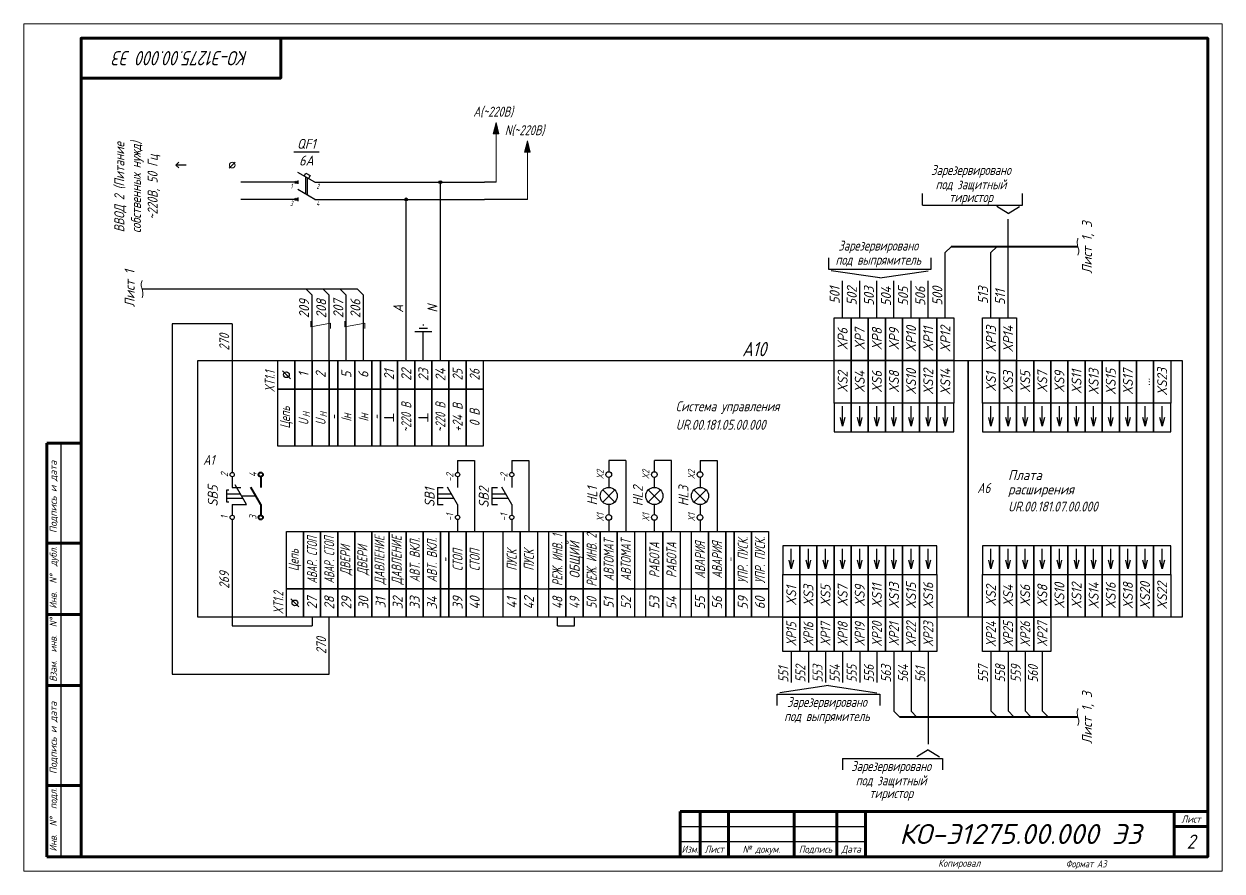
# Model space of a CAD drawing. Header units: millimetres. Extents: x -266 to 8003, y 0 to 8682.
# Drawn here: x 266.5 to 686.5, y 1200.2 to 1497.2 of the extents above; entities that cross this region are included whole.
import ezdxf
from ezdxf.enums import TextEntityAlignment as Align

# ---------------------------------------------------------------- set-up
doc = ezdxf.new("R2010")
doc.units = ezdxf.units.MM
doc.linetypes.add('CENTER', pattern=[2, 1.25, -0.25, 0.25, -0.25])
for name, color, linetype in [('10', 41, 'Continuous'), ('14', 21, 'Continuous'), ('4', 7, 'Continuous')]:
    doc.layers.add(name, color=color, linetype=linetype)
doc.styles.add('GENISO', font='geniso.shx', dxfattribs={"width": 1.1, "height": 4})
doc.styles.add('GENISO_1', font='geniso.shx', dxfattribs={"oblique": 15, "height": 3.5})
doc.styles.get("Standard").update_dxf_attribs({"font": 'txt.shx'})
doc.styles.add('гост', font='simplex.shx', dxfattribs={"oblique": 15, "height": 2.25})
doc.dimstyles.new('ISO-25', dxfattribs={"dimtxt": 2.5, "dimasz": 2.5, "dimexe": 1.25, "dimexo": 0.625, "dimtad": 1, "dimtxsty": 'Standard', "dimcen": 2.5, "dimadec": 0, "dimazin": 0, "dimtfac": 1, "dimtmove": 0, "dimatfit": 3, "dimfxl": 1, "dimarcsym": 0})

# ---------------------------------------------------------------- blocks, each defined once
blk = doc.blocks.new('ZEM')
for p, q in [((-2.5, 0), (2.5, 0)), ((-1.25, -1), (1.25, -1)), ((-0.125, -2), (0.125, -2))]:
    blk.add_line(p, q)
blk = doc.blocks.new('hl')
at = {"layer": '14'}
for p, q in [((5.12, -2.12), (0.88, 2.12)), ((0.88, -2.12), (5.12, 2.12))]:
    blk.add_line(p, q, dxfattribs=at)
blk.add_circle((3, 0), 3, dxfattribs=at)
at = {"layer": '14', "style": 'GENISO_1', "oblique": 15}
blk.add_attdef('HL', text='', height=3.5, dxfattribs=at).set_placement((3, 3), align=Align.BOTTOM_CENTER)
blk = doc.blocks.new('Кнопка НО')
at = {"layer": '14'}
for p, q in [((10.5, 7), (4.5, 7)), ((4.5, 7), (4.5, 5)), ((6.75, 7), (6.75, 1.3)), ((8.25, 7), (8.25, 2.17)), ((10.5, 7), (10.5, 5)), ((4.5, 0), (0.75, 0)), ((4.5, 0), (10.56, 3.5)), ((14.25, 0), (10.5, 0))]:
    blk.add_line(p, q, dxfattribs=at)
for centre in [(0, 0), (15, 0)]:
    blk.add_circle(centre, 0.75, dxfattribs=at)
at = {"layer": '10', "style": 'GENISO_1', "oblique": 15}
blk.add_attdef('SB', text='', height=3.5, dxfattribs=at).set_placement((7.5, 7), align=Align.BOTTOM_CENTER)
at = {"layer": '4', "style": 'GENISO_1', "oblique": 15}
for tag, p in [('N1', (0, 0.75)), ('N2', (15, 0.75))]:
    blk.add_attdef(tag, text='', height=2.5, dxfattribs=at).set_placement(p, align=Align.BOTTOM_CENTER)
blk = doc.blocks.new('Кнопка НЗ')
at = {"layer": '14'}
for p, q in [((4.5, 0), (0.75, 0)), ((4.5, 0), (4.5, -5)), ((9.5, 2), (5.5, 2)), ((5.5, 2), (5.5, 1.12)), ((6.75, 2), (6.75, -3.7)), ((8.25, 2), (8.25, -2.83)), ((9.5, 1.12), (9.5, 2)), ((10.5, 0), (10.5, -3)), ((14.25, 0), (10.5, 0)), ((4.5, -5), (11.43, -1))]:
    blk.add_line(p, q, dxfattribs=at)
for centre in [(0, 0), (15, 0)]:
    blk.add_circle(centre, 0.75, dxfattribs=at)
at = {"layer": '10', "style": 'GENISO_1', "oblique": 15}
blk.add_attdef('SB', text='', height=3.5, dxfattribs=at).set_placement((7.5, 2), align=Align.BOTTOM_CENTER)
at = {"layer": '4', "style": 'GENISO_1', "oblique": 15}
for tag, p in [('N1', (0, 0.75)), ('N2', (15, 0.75))]:
    blk.add_attdef(tag, text='', height=2.5, dxfattribs=at).set_placement(p, align=Align.BOTTOM_CENTER)
blk = doc.blocks.new('Конт НО')
at = {"lineweight": 40}
for p, q in [((4.5, 0), (0.75, 0)), ((4.5, 0), (10.56, 3.5)), ((14.25, 0), (10.5, 0))]:
    blk.add_line(p, q, dxfattribs=at)
for centre in [(0, 0), (15, 0)]:
    blk.add_circle(centre, 0.75, dxfattribs=at)
blk = doc.blocks.new('Стрелка')
at = {"lineweight": 20}
blk.add_hatch(color=256, dxfattribs=at).paths.add_polyline_path([(4, 0), (0, 1), (0, -1)])
for p, q in [((4, 0), (0, 1)), ((0, 1), (0, -1)), ((0, -1), (4, 0))]:
    blk.add_line(p, q, dxfattribs=at)

msp = doc.modelspace()

# ---------------------------------------------------------------- hatches: boundary and pattern name
for points in [[(413, 1441.75, -1), (412, 1441.75, -1)], [(401, 1435.75, -1), (400, 1435.75, -1)]]:
    msp.add_hatch(color=256).paths.add_polyline_path(points)

# ---------------------------------------------------------------- linework, layer by layer
at = {"lineweight": 20}
for p, q in [((432, 1458.75), (432, 1441.75)), ((443, 1452.25), (443, 1435.75)), ((338.44, 1446.69), (340.56, 1448.81)), ((367.03, 1393.03), (367.03, 1391.11)), ((367.03, 1391.11), (373.98, 1392.39)), ((373.98, 1392.39), (373.98, 1390.47)), ((379.03, 1393.03), (379.03, 1391.11)), ((379.03, 1391.11), (385.98, 1392.39)), ((385.98, 1392.39), (385.98, 1390.47))]:
    msp.add_line(p, q, dxfattribs=at)
for p, q in [((361.06, 1452.41), (369.95, 1452.41)), ((319.75, 1447.75), (320.75, 1448.75)), ((323.32, 1447.75), (319.75, 1447.75)), ((320.75, 1446.75), (319.75, 1447.75)), ((368.5, 1441.75), (362.5, 1445.21)), ((364.72, 1443.93), (365.33, 1444.97)), ((365.33, 1444.97), (366.89, 1444.07)), ((362.5, 1441.75), (342.5, 1441.75)), ((362.27, 1442.17), (361.43, 1441.32)), ((362.28, 1441.33), (361.43, 1442.17)), ((362.5, 1442.35), (362.5, 1441.15)), ((365.24, 1443.63), (365.24, 1437.63)), ((365.77, 1443.33), (366.29, 1443.03)), ((365.77, 1443.33), (365.77, 1437.33)), ((366.89, 1444.07), (366.29, 1443.03)), ((368.5, 1441.75), (428, 1441.75)), ((412.5, 1379.25), (412.5, 1441.75)), ((432, 1441.75), (428, 1441.75)), ((368.5, 1435.75), (362.5, 1439.21)), ((581.5, 1433.75), (581.5, 1437.75)), ((616.5, 1433.75), (616.5, 1437.75)), ((362.5, 1435.75), (342.5, 1435.75)), ((362.27, 1436.17), (361.43, 1435.32)), ((362.28, 1435.33), (361.43, 1436.17)), ((362.5, 1436.35), (362.5, 1435.15)), ((368.5, 1435.75), (428, 1435.75)), ((400.5, 1379.25), (400.5, 1435.75)), ((443, 1435.75), (428, 1435.75)), ((581.5, 1433.75), (616.5, 1433.75)), ((611.5, 1430.75), (607.5, 1433.25)), ((611.5, 1430.75), (615.5, 1433.25)), ((611.5, 1394.25), (611.5, 1428.75)), ((589.5, 1417.13), (591.5, 1419.13)), ((589.5, 1394.25), (589.5, 1417.13)), ((605.5, 1417.13), (607.5, 1419.13)), ((605.5, 1394.25), (605.5, 1417.13)), ((548.5, 1415.25), (548.5, 1411.25)), ((548.5, 1411.25), (584.5, 1411.25)), ((584.5, 1411.25), (584.5, 1415.25)), ((566.5, 1408.25), (549.5, 1410.75)), ((553.5, 1394.25), (553.5, 1407.13)), ((559.5, 1394.25), (559.5, 1407.13)), ((565.5, 1394.25), (565.5, 1407.13)), ((566.5, 1408.25), (583.5, 1410.75)), ((571.5, 1394.25), (571.5, 1407.13)), ((577.5, 1394.25), (577.5, 1407.13)), ((583.5, 1394.25), (583.5, 1407.13)), ((383.38, 1404.25), (307.91, 1404.25)), ((365.38, 1404.25), (367.5, 1402.13)), ((371.38, 1404.25), (373.5, 1402.13)), ((377.38, 1404.25), (379.5, 1402.13)), ((383.38, 1404.25), (385.5, 1402.13)), ((367.5, 1379.25), (367.5, 1402.13)), ((373.5, 1379.25), (373.5, 1402.13)), ((379.5, 1379.25), (379.5, 1402.13)), ((385.5, 1379.25), (385.5, 1402.13)), ((339.5, 1392.13), (318.5, 1392.13)), ((318.5, 1392.13), (318.5, 1269.25)), ((339.5, 1392.13), (339.5, 1340)), ((406.5, 1379.25), (406.5, 1389.25)), ((359.92, 1372.84), (357.09, 1375.66)), ((418.5, 1344.25), (424.5, 1344.25)), ((418.5, 1344.25), (418.5, 1340)), ((424.5, 1344.25), (424.5, 1319.25)), ((437.5, 1344.25), (443.5, 1344.25)), ((437.5, 1344.25), (437.5, 1340)), ((443.5, 1344.25), (443.5, 1319.25)), ((477.5, 1344.25), (471.5, 1344.25)), ((471.5, 1344.25), (471.5, 1340.25)), ((477.5, 1344.25), (477.5, 1319.25)), ((487.5, 1340.25), (487.5, 1344.25)), ((493.5, 1344.25), (487.5, 1344.25)), ((493.5, 1319.25), (493.5, 1344.25)), ((503.5, 1344.25), (503.5, 1340.25)), ((503.5, 1344.25), (509.5, 1344.25)), ((509.5, 1344.25), (509.5, 1319.25)), ((471.5, 1338.25), (471.5, 1334.75)), ((487.5, 1334.75), (487.5, 1338.25)), ((503.5, 1338.25), (503.5, 1334.75)), ((471.5, 1328.75), (471.5, 1325.25)), ((487.5, 1325.25), (487.5, 1328.75)), ((503.5, 1328.75), (503.5, 1325.25)), ((339.5, 1323.5), (339.5, 1286.25)), ((418.5, 1323.5), (418.5, 1319.25)), ((437.5, 1323.5), (437.5, 1319.25)), ((471.5, 1323.25), (471.5, 1319.25)), ((487.5, 1319.25), (487.5, 1323.25)), ((503.5, 1323.25), (503.5, 1319.25)), ((362.92, 1292.84), (360.09, 1295.66)), ((339.5, 1286.25), (367.5, 1286.25)), ((367.5, 1289.25), (367.5, 1286.25)), ((373.5, 1269.25), (373.5, 1289.25)), ((453.5, 1286.25), (453.5, 1289.25)), ((453.5, 1286.25), (459.5, 1286.25)), ((459.5, 1286.25), (459.5, 1289.25)), ((535.5, 1277.25), (535.5, 1266.37)), ((541.5, 1277.25), (541.5, 1266.37)), ((547.5, 1277.25), (547.5, 1266.37)), ((553.5, 1277.25), (553.5, 1266.37)), ((559.5, 1277.25), (559.5, 1266.37)), ((565.5, 1277.25), (565.5, 1266.37)), ((571.5, 1277.25), (571.5, 1256.25)), ((577.5, 1277.25), (577.5, 1256.25)), ((583.5, 1277.25), (583.5, 1244.75)), ((605.5, 1277.25), (605.5, 1256.37)), ((611.5, 1277.25), (611.5, 1256.37)), ((617.5, 1277.25), (617.5, 1256.37)), ((623.5, 1277.25), (623.5, 1256.37)), ((318.5, 1269.25), (373.5, 1269.25)), ((548.5, 1265.25), (531.5, 1262.75)), ((548.5, 1265.25), (565.5, 1262.75)), ((530.5, 1258.25), (530.5, 1262.25)), ((530.5, 1262.25), (566.5, 1262.25)), ((566.5, 1262.25), (566.5, 1258.25)), ((571.5, 1256.25), (573.5, 1254.25)), ((577.5, 1256.25), (579.5, 1254.25)), ((605.5, 1256.37), (607.5, 1254.37)), ((611.5, 1256.37), (613.5, 1254.37)), ((617.5, 1256.37), (619.5, 1254.37)), ((623.5, 1256.37), (625.5, 1254.37)), ((553.5, 1239.75), (588.5, 1239.75)), ((553.5, 1239.75), (553.5, 1235.75)), ((583.5, 1242.75), (579.5, 1240.25)), ((583.5, 1242.75), (587.5, 1240.25)), ((588.5, 1239.75), (588.5, 1235.75))]:
    msp.add_line(p, q)
at = {"lineweight": 40}
for p, q in [((636, 1419.13), (591.5, 1419.13)), ((636, 1254.25), (573.5, 1254.25))]:
    msp.add_line(p, q, dxfattribs=at)
at = {"lineweight": 60}
for p, q in [((274.5, 1205.25), (274.5, 1350.25)), ((286.5, 1350.25), (274.5, 1350.25)), ((286.5, 1315.25), (274.5, 1315.25)), ((286.5, 1290.25), (274.5, 1290.25)), ((286.5, 1265.25), (274.5, 1265.25)), ((286.5, 1230.25), (274.5, 1230.25)), ((496.5, 1221.15), (681.5, 1221.15)), ((496.5, 1221.15), (496.5, 1205.25)), ((503.5, 1221.15), (503.5, 1205.25)), ((513.5, 1221.15), (513.5, 1205.25)), ((536.5, 1221.15), (536.5, 1205.25)), ((551.5, 1221.15), (551.5, 1205.25)), ((561.5, 1221.15), (561.5, 1205.25)), ((669.71, 1205.25), (669.71, 1221.15)), ((669.71, 1215.85), (681.5, 1215.85)), ((286.5, 1205.25), (274.5, 1205.25))]:
    msp.add_line(p, q, dxfattribs=at)
at = {"lineweight": 30}
for p, q in [((279.5, 1205.25), (279.5, 1350.25)), ((496.5, 1215.85), (561.5, 1215.85)), ((496.5, 1210.55), (561.5, 1210.55))]:
    msp.add_line(p, q, dxfattribs=at)
at = {"ltscale": 0.15}
for p, q in [((342.77, 1331.75), (347.77, 1331.75)), ((427.5, 1319.25), (434.5, 1319.25)), ((446.5, 1319.25), (450.5, 1319.25)), ((480.5, 1319.25), (484.5, 1319.25)), ((496.5, 1319.25), (500.5, 1319.25)), ((427.5, 1299.25), (434.5, 1299.25)), ((446.5, 1299.25), (450.5, 1299.25)), ((480.5, 1299.25), (484.5, 1299.25)), ((496.5, 1299.25), (500.5, 1299.25))]:
    msp.add_line(p, q, dxfattribs=at)
at = {"lineweight": 20}
msp.add_lwpolyline([(266.5, 1200.25), (686.5, 1200.25), (686.5, 1497.25), (266.5, 1497.25)], close=True, dxfattribs=at)
at = {"lineweight": 60}
msp.add_lwpolyline([(286.5, 1205.25), (681.5, 1205.25), (681.5, 1492.25), (286.5, 1492.25)], close=True, dxfattribs=at)
msp.add_lwpolyline([(286.5, 1478.25), (356.5, 1478.25), (356.5, 1492.25)], dxfattribs=at)
for points in [[(550.5, 1379.25), (550.5, 1394.25), (556.5, 1394.25), (556.5, 1379.25)], [(556.5, 1379.25), (556.5, 1394.25), (562.5, 1394.25), (562.5, 1379.25)], [(562.5, 1379.25), (562.5, 1394.25), (568.5, 1394.25), (568.5, 1379.25)], [(568.5, 1379.25), (568.5, 1394.25), (574.5, 1394.25), (574.5, 1379.25)], [(574.5, 1379.25), (574.5, 1394.25), (580.5, 1394.25), (580.5, 1379.25)], [(580.5, 1379.25), (580.5, 1394.25), (586.5, 1394.25), (586.5, 1379.25)], [(586.5, 1379.25), (586.5, 1394.25), (592.5, 1394.25), (592.5, 1379.25)], [(602.5, 1379.25), (602.5, 1394.25), (608.5, 1394.25), (608.5, 1379.25)], [(608.5, 1379.25), (608.5, 1394.25), (614.5, 1394.25), (614.5, 1379.25)], [(327.5, 1289.25), (327.5, 1379.25), (597.5, 1379.25), (597.5, 1289.25)], [(355.5, 1369.25), (355.5, 1379.25), (361.5, 1379.25), (361.5, 1369.25)], [(361.5, 1369.25), (361.5, 1379.25), (367.5, 1379.25), (367.5, 1369.25)], [(367.5, 1369.25), (367.5, 1379.25), (373.5, 1379.25), (373.5, 1369.25)], [(373.5, 1369.25), (373.5, 1379.25), (376.5, 1379.25), (376.5, 1369.25)], [(376.5, 1369.25), (376.5, 1379.25), (382.5, 1379.25), (382.5, 1369.25)], [(382.5, 1369.25), (382.5, 1379.25), (388.5, 1379.25), (388.5, 1369.25)], [(388.5, 1369.25), (388.5, 1379.25), (391.5, 1379.25), (391.5, 1369.25)], [(391.5, 1369.25), (391.5, 1379.25), (397.5, 1379.25), (397.5, 1369.25)], [(397.5, 1369.25), (397.5, 1379.25), (403.5, 1379.25), (403.5, 1369.25)], [(403.5, 1369.25), (403.5, 1379.25), (409.5, 1379.25), (409.5, 1369.25)], [(409.5, 1369.25), (409.5, 1379.25), (415.5, 1379.25), (415.5, 1369.25)], [(415.5, 1369.25), (415.5, 1379.25), (421.5, 1379.25), (421.5, 1369.25)], [(421.5, 1369.25), (421.5, 1379.25), (427.5, 1379.25), (427.5, 1369.25)], [(550.5, 1364.25), (550.5, 1379.25), (556.5, 1379.25), (556.5, 1364.25)], [(556.5, 1364.25), (556.5, 1379.25), (562.5, 1379.25), (562.5, 1364.25)], [(562.5, 1364.25), (562.5, 1379.25), (568.5, 1379.25), (568.5, 1364.25)], [(568.5, 1364.25), (568.5, 1379.25), (574.5, 1379.25), (574.5, 1364.25)], [(574.5, 1364.25), (574.5, 1379.25), (580.5, 1379.25), (580.5, 1364.25)], [(580.5, 1364.25), (580.5, 1379.25), (586.5, 1379.25), (586.5, 1364.25)], [(586.5, 1364.25), (586.5, 1379.25), (592.5, 1379.25), (592.5, 1364.25)], [(597.5, 1289.25), (597.5, 1379.25), (672.5, 1379.25), (672.5, 1289.25)], [(602.5, 1364.25), (602.5, 1379.25), (608.5, 1379.25), (608.5, 1364.25)], [(608.5, 1364.25), (608.5, 1379.25), (614.5, 1379.25), (614.5, 1364.25)], [(614.5, 1364.25), (614.5, 1379.25), (620.5, 1379.25), (620.5, 1364.25)], [(620.5, 1364.25), (620.5, 1379.25), (626.5, 1379.25), (626.5, 1364.25)], [(626.5, 1364.25), (626.5, 1379.25), (632.5, 1379.25), (632.5, 1364.25)], [(632.5, 1364.25), (632.5, 1379.25), (638.5, 1379.25), (638.5, 1364.25)], [(638.5, 1364.25), (638.5, 1379.25), (644.5, 1379.25), (644.5, 1364.25)], [(644.5, 1364.25), (644.5, 1379.25), (650.5, 1379.25), (650.5, 1364.25)], [(650.5, 1364.25), (650.5, 1379.25), (656.5, 1379.25), (656.5, 1364.25)], [(656.5, 1364.25), (656.5, 1379.25), (662.5, 1379.25), (662.5, 1364.25)], [(662.5, 1364.25), (662.5, 1379.25), (668.5, 1379.25), (668.5, 1364.25)], [(355.5, 1349.25), (355.5, 1369.25), (361.5, 1369.25), (361.5, 1349.25)], [(361.5, 1349.25), (361.5, 1369.25), (367.5, 1369.25), (367.5, 1349.25)], [(367.5, 1349.25), (367.5, 1369.25), (373.5, 1369.25), (373.5, 1349.25)], [(373.5, 1349.25), (373.5, 1369.25), (376.5, 1369.25), (376.5, 1349.25)], [(376.5, 1349.25), (376.5, 1369.25), (382.5, 1369.25), (382.5, 1349.25)], [(382.5, 1349.25), (382.5, 1369.25), (388.5, 1369.25), (388.5, 1349.25)], [(388.5, 1349.25), (388.5, 1369.25), (391.5, 1369.25), (391.5, 1349.25)], [(391.5, 1349.25), (391.5, 1369.25), (397.5, 1369.25), (397.5, 1349.25)], [(397.5, 1349.25), (397.5, 1369.25), (403.5, 1369.25), (403.5, 1349.25)], [(403.5, 1349.25), (403.5, 1369.25), (409.5, 1369.25), (409.5, 1349.25)], [(409.5, 1349.25), (409.5, 1369.25), (415.5, 1369.25), (415.5, 1349.25)], [(415.5, 1349.25), (415.5, 1369.25), (421.5, 1369.25), (421.5, 1349.25)], [(421.5, 1349.25), (421.5, 1369.25), (427.5, 1369.25), (427.5, 1349.25)], [(556.5, 1354.25), (556.5, 1364.25), (550.5, 1364.25), (550.5, 1354.25)], [(562.5, 1354.25), (562.5, 1364.25), (556.5, 1364.25), (556.5, 1354.25)], [(568.5, 1354.25), (568.5, 1364.25), (562.5, 1364.25), (562.5, 1354.25)], [(574.5, 1354.25), (574.5, 1364.25), (568.5, 1364.25), (568.5, 1354.25)], [(580.5, 1354.25), (580.5, 1364.25), (574.5, 1364.25), (574.5, 1354.25)], [(586.5, 1354.25), (586.5, 1364.25), (580.5, 1364.25), (580.5, 1354.25)], [(592.5, 1354.25), (592.5, 1364.25), (586.5, 1364.25), (586.5, 1354.25)], [(608.5, 1354.25), (608.5, 1364.25), (602.5, 1364.25), (602.5, 1354.25)], [(614.5, 1354.25), (614.5, 1364.25), (608.5, 1364.25), (608.5, 1354.25)], [(620.5, 1354.25), (620.5, 1364.25), (614.5, 1364.25), (614.5, 1354.25)], [(626.5, 1354.25), (626.5, 1364.25), (620.5, 1364.25), (620.5, 1354.25)], [(632.5, 1354.25), (632.5, 1364.25), (626.5, 1364.25), (626.5, 1354.25)], [(638.5, 1354.25), (638.5, 1364.25), (632.5, 1364.25), (632.5, 1354.25)], [(644.5, 1354.25), (644.5, 1364.25), (638.5, 1364.25), (638.5, 1354.25)], [(650.5, 1354.25), (650.5, 1364.25), (644.5, 1364.25), (644.5, 1354.25)], [(656.5, 1354.25), (656.5, 1364.25), (650.5, 1364.25), (650.5, 1354.25)], [(662.5, 1354.25), (662.5, 1364.25), (656.5, 1364.25), (656.5, 1354.25)], [(668.5, 1354.25), (668.5, 1364.25), (662.5, 1364.25), (662.5, 1354.25)], [(358.5, 1299.25), (358.5, 1319.25), (364.5, 1319.25), (364.5, 1299.25)], [(364.5, 1299.25), (364.5, 1319.25), (370.5, 1319.25), (370.5, 1299.25)], [(370.5, 1299.25), (370.5, 1319.25), (376.5, 1319.25), (376.5, 1299.25)], [(376.5, 1299.25), (376.5, 1319.25), (382.5, 1319.25), (382.5, 1299.25)], [(382.5, 1299.25), (382.5, 1319.25), (388.5, 1319.25), (388.5, 1299.25)], [(388.5, 1299.25), (388.5, 1319.25), (394.5, 1319.25), (394.5, 1299.25)], [(394.5, 1299.25), (394.5, 1319.25), (400.5, 1319.25), (400.5, 1299.25)], [(400.5, 1299.25), (400.5, 1319.25), (406.5, 1319.25), (406.5, 1299.25)], [(406.5, 1299.25), (406.5, 1319.25), (412.5, 1319.25), (412.5, 1299.25)], [(412.5, 1299.25), (412.5, 1319.25), (415.5, 1319.25), (415.5, 1299.25)], [(415.5, 1299.25), (415.5, 1319.25), (421.5, 1319.25), (421.5, 1299.25)], [(421.5, 1299.25), (421.5, 1319.25), (427.5, 1319.25), (427.5, 1299.25)], [(434.5, 1299.25), (434.5, 1319.25), (440.5, 1319.25), (440.5, 1299.25)], [(440.5, 1299.25), (440.5, 1319.25), (446.5, 1319.25), (446.5, 1299.25)], [(450.5, 1299.25), (450.5, 1319.25), (456.5, 1319.25), (456.5, 1299.25)], [(456.5, 1299.25), (456.5, 1319.25), (462.5, 1319.25), (462.5, 1299.25)], [(462.5, 1299.25), (462.5, 1319.25), (468.5, 1319.25), (468.5, 1299.25)], [(468.5, 1299.25), (468.5, 1319.25), (474.5, 1319.25), (474.5, 1299.25)], [(474.5, 1299.25), (474.5, 1319.25), (480.5, 1319.25), (480.5, 1299.25)], [(484.5, 1299.25), (484.5, 1319.25), (490.5, 1319.25), (490.5, 1299.25)], [(490.5, 1299.25), (490.5, 1319.25), (496.5, 1319.25), (496.5, 1299.25)], [(500.5, 1299.25), (500.5, 1319.25), (506.5, 1319.25), (506.5, 1299.25)], [(506.5, 1299.25), (506.5, 1319.25), (512.5, 1319.25), (512.5, 1299.25)], [(512.5, 1299.25), (512.5, 1319.25), (515.5, 1319.25), (515.5, 1299.25)], [(515.5, 1299.25), (515.5, 1319.25), (521.5, 1319.25), (521.5, 1299.25)], [(521.5, 1299.25), (521.5, 1319.25), (527.5, 1319.25), (527.5, 1299.25)], [(538.5, 1304.25), (538.5, 1314.25), (532.5, 1314.25), (532.5, 1304.25)], [(544.5, 1304.25), (544.5, 1314.25), (538.5, 1314.25), (538.5, 1304.25)], [(550.5, 1304.25), (550.5, 1314.25), (544.5, 1314.25), (544.5, 1304.25)], [(556.5, 1304.25), (556.5, 1314.25), (550.5, 1314.25), (550.5, 1304.25)], [(562.5, 1304.25), (562.5, 1314.25), (556.5, 1314.25), (556.5, 1304.25)], [(568.5, 1304.25), (568.5, 1314.25), (562.5, 1314.25), (562.5, 1304.25)], [(574.5, 1304.25), (574.5, 1314.25), (568.5, 1314.25), (568.5, 1304.25)], [(580.5, 1304.25), (580.5, 1314.25), (574.5, 1314.25), (574.5, 1304.25)], [(586.5, 1304.25), (586.5, 1314.25), (580.5, 1314.25), (580.5, 1304.25)], [(608.5, 1304.25), (608.5, 1314.25), (602.5, 1314.25), (602.5, 1304.25)], [(614.5, 1304.25), (614.5, 1314.25), (608.5, 1314.25), (608.5, 1304.25)], [(620.5, 1304.25), (620.5, 1314.25), (614.5, 1314.25), (614.5, 1304.25)], [(626.5, 1304.25), (626.5, 1314.25), (620.5, 1314.25), (620.5, 1304.25)], [(632.5, 1304.25), (632.5, 1314.25), (626.5, 1314.25), (626.5, 1304.25)], [(638.5, 1304.25), (638.5, 1314.25), (632.5, 1314.25), (632.5, 1304.25)], [(644.5, 1304.25), (644.5, 1314.25), (638.5, 1314.25), (638.5, 1304.25)], [(650.5, 1304.25), (650.5, 1314.25), (644.5, 1314.25), (644.5, 1304.25)], [(656.5, 1304.25), (656.5, 1314.25), (650.5, 1314.25), (650.5, 1304.25)], [(662.5, 1304.25), (662.5, 1314.25), (656.5, 1314.25), (656.5, 1304.25)], [(668.5, 1304.25), (668.5, 1314.25), (662.5, 1314.25), (662.5, 1304.25)], [(532.5, 1289.25), (532.5, 1304.25), (538.5, 1304.25), (538.5, 1289.25)], [(538.5, 1289.25), (538.5, 1304.25), (544.5, 1304.25), (544.5, 1289.25)], [(544.5, 1289.25), (544.5, 1304.25), (550.5, 1304.25), (550.5, 1289.25)], [(550.5, 1289.25), (550.5, 1304.25), (556.5, 1304.25), (556.5, 1289.25)], [(556.5, 1289.25), (556.5, 1304.25), (562.5, 1304.25), (562.5, 1289.25)], [(562.5, 1289.25), (562.5, 1304.25), (568.5, 1304.25), (568.5, 1289.25)], [(568.5, 1289.25), (568.5, 1304.25), (574.5, 1304.25), (574.5, 1289.25)], [(574.5, 1289.25), (574.5, 1304.25), (580.5, 1304.25), (580.5, 1289.25)], [(580.5, 1289.25), (580.5, 1304.25), (586.5, 1304.25), (586.5, 1289.25)], [(602.5, 1289.25), (602.5, 1304.25), (608.5, 1304.25), (608.5, 1289.25)], [(608.5, 1289.25), (608.5, 1304.25), (614.5, 1304.25), (614.5, 1289.25)], [(614.5, 1289.25), (614.5, 1304.25), (620.5, 1304.25), (620.5, 1289.25)], [(620.5, 1289.25), (620.5, 1304.25), (626.5, 1304.25), (626.5, 1289.25)], [(626.5, 1289.25), (626.5, 1304.25), (632.5, 1304.25), (632.5, 1289.25)], [(632.5, 1289.25), (632.5, 1304.25), (638.5, 1304.25), (638.5, 1289.25)], [(638.5, 1289.25), (638.5, 1304.25), (644.5, 1304.25), (644.5, 1289.25)], [(644.5, 1289.25), (644.5, 1304.25), (650.5, 1304.25), (650.5, 1289.25)], [(650.5, 1289.25), (650.5, 1304.25), (656.5, 1304.25), (656.5, 1289.25)], [(656.5, 1289.25), (656.5, 1304.25), (662.5, 1304.25), (662.5, 1289.25)], [(662.5, 1289.25), (662.5, 1304.25), (668.5, 1304.25), (668.5, 1289.25)], [(358.5, 1289.25), (358.5, 1299.25), (364.5, 1299.25), (364.5, 1289.25)], [(364.5, 1289.25), (364.5, 1299.25), (370.5, 1299.25), (370.5, 1289.25)], [(370.5, 1289.25), (370.5, 1299.25), (376.5, 1299.25), (376.5, 1289.25)], [(376.5, 1289.25), (376.5, 1299.25), (382.5, 1299.25), (382.5, 1289.25)], [(382.5, 1289.25), (382.5, 1299.25), (388.5, 1299.25), (388.5, 1289.25)], [(388.5, 1289.25), (388.5, 1299.25), (394.5, 1299.25), (394.5, 1289.25)], [(394.5, 1289.25), (394.5, 1299.25), (400.5, 1299.25), (400.5, 1289.25)], [(400.5, 1289.25), (400.5, 1299.25), (406.5, 1299.25), (406.5, 1289.25)], [(406.5, 1289.25), (406.5, 1299.25), (412.5, 1299.25), (412.5, 1289.25)], [(412.5, 1289.25), (412.5, 1299.25), (415.5, 1299.25), (415.5, 1289.25)], [(415.5, 1289.25), (415.5, 1299.25), (421.5, 1299.25), (421.5, 1289.25)], [(421.5, 1289.25), (421.5, 1299.25), (427.5, 1299.25), (427.5, 1289.25)], [(434.5, 1289.25), (434.5, 1299.25), (440.5, 1299.25), (440.5, 1289.25)], [(440.5, 1289.25), (440.5, 1299.25), (446.5, 1299.25), (446.5, 1289.25)], [(450.5, 1289.25), (450.5, 1299.25), (456.5, 1299.25), (456.5, 1289.25)], [(456.5, 1289.25), (456.5, 1299.25), (462.5, 1299.25), (462.5, 1289.25)], [(462.5, 1289.25), (462.5, 1299.25), (468.5, 1299.25), (468.5, 1289.25)], [(468.5, 1289.25), (468.5, 1299.25), (474.5, 1299.25), (474.5, 1289.25)], [(474.5, 1289.25), (474.5, 1299.25), (480.5, 1299.25), (480.5, 1289.25)], [(484.5, 1289.25), (484.5, 1299.25), (490.5, 1299.25), (490.5, 1289.25)], [(490.5, 1289.25), (490.5, 1299.25), (496.5, 1299.25), (496.5, 1289.25)], [(500.5, 1289.25), (500.5, 1299.25), (506.5, 1299.25), (506.5, 1289.25)], [(506.5, 1289.25), (506.5, 1299.25), (512.5, 1299.25), (512.5, 1289.25)], [(512.5, 1289.25), (512.5, 1299.25), (515.5, 1299.25), (515.5, 1289.25)], [(515.5, 1289.25), (515.5, 1299.25), (521.5, 1299.25), (521.5, 1289.25)], [(521.5, 1289.25), (521.5, 1299.25), (527.5, 1299.25), (527.5, 1289.25)], [(532.5, 1277.25), (532.5, 1289.25), (538.5, 1289.25), (538.5, 1277.25)], [(538.5, 1277.25), (538.5, 1289.25), (544.5, 1289.25), (544.5, 1277.25)], [(544.5, 1277.25), (544.5, 1289.25), (550.5, 1289.25), (550.5, 1277.25)], [(550.5, 1277.25), (550.5, 1289.25), (556.5, 1289.25), (556.5, 1277.25)], [(556.5, 1277.25), (556.5, 1289.25), (562.5, 1289.25), (562.5, 1277.25)], [(562.5, 1277.25), (562.5, 1289.25), (568.5, 1289.25), (568.5, 1277.25)], [(568.5, 1277.25), (568.5, 1289.25), (574.5, 1289.25), (574.5, 1277.25)], [(574.5, 1277.25), (574.5, 1289.25), (580.5, 1289.25), (580.5, 1277.25)], [(580.5, 1277.25), (580.5, 1289.25), (586.5, 1289.25), (586.5, 1277.25)], [(602.5, 1277.25), (602.5, 1289.25), (608.5, 1289.25), (608.5, 1277.25)], [(608.5, 1277.25), (608.5, 1289.25), (614.5, 1289.25), (614.5, 1277.25)], [(614.5, 1277.25), (614.5, 1289.25), (620.5, 1289.25), (620.5, 1277.25)], [(620.5, 1277.25), (620.5, 1289.25), (626.5, 1289.25), (626.5, 1277.25)]]:
    msp.add_lwpolyline(points, close=True)
at = {"lineweight": 20}
msp.add_circle((339.5, 1447.75), 1, dxfattribs=at)
for centre, radius in [((412.5, 1441.75), 0.501), ((400.5, 1435.75), 0.501), ((358.5, 1374.25), 1), ((471.5, 1339.25), 1), ((487.5, 1339.25), 1), ((503.5, 1339.25), 1), ((471.5, 1324.25), 1), ((487.5, 1324.25), 1), ((503.5, 1324.25), 1), ((361.5, 1294.25), 1)]:
    msp.add_circle(centre, radius)
for points in [[(636, 1422.13), (635.71, 1420.75), (636, 1419.13), (636.3, 1417.67), (636, 1416.13)], [(307.91, 1407.25), (307.61, 1405.87), (307.91, 1404.25), (308.21, 1402.79), (307.91, 1401.25)], [(636, 1257.25), (635.71, 1255.87), (636, 1254.25), (636.3, 1252.79), (636, 1251.25)]]:
    msp.add_spline(points, degree=3, dxfattribs=at)

# ---------------------------------------------------------------- block references
at = {"lineweight": 20, "xscale": -1, "rotation": 270}
for p in [(432, 1458.75), (443, 1452.25)]:
    msp.add_blockref('Стрелка', p, dxfattribs=at)
at = {"xscale": 1.200000000000045, "yscale": 1.199999999999989, "zscale": 1.2, "rotation": 180}
msp.add_blockref('ZEM', (406.5, 1389.25), dxfattribs=at)
ref = msp.add_blockref('Кнопка НЗ', (339.5, 1324.25), dxfattribs=dict(rotation=90))
ref.add_attrib('N1', '1', dxfattribs={"layer": '4', "height": 2.5, "rotation": 90, "style": 'GENISO_1', "oblique": 15}).set_placement((338.75, 1324.25), align=Align.BOTTOM_CENTER)
ref.add_attrib('N2', '2', dxfattribs={"layer": '4', "height": 2.5, "rotation": 90, "style": 'GENISO_1', "oblique": 15}).set_placement((338.75, 1339.25), align=Align.BOTTOM_CENTER)
ref.add_attrib('SB', 'SB5', dxfattribs={"layer": '14', "height": 3.5, "rotation": 90, "style": 'GENISO_1', "oblique": 15}).set_placement((335.5, 1331.75), align=Align.BOTTOM_CENTER)
ref = msp.add_blockref('Конт НО', (349.5, 1324.25), dxfattribs=dict(rotation=90))
ref.add_attrib('N1', '3', dxfattribs={"layer": '4', "height": 2.5, "rotation": 90, "style": 'GENISO_1', "oblique": 15}).set_placement((348.75, 1324.25), align=Align.BOTTOM_CENTER)
ref.add_attrib('N2', '4', dxfattribs={"layer": '4', "height": 2.5, "rotation": 90, "style": 'GENISO_1', "oblique": 15}).set_placement((348.75, 1339.25), align=Align.BOTTOM_CENTER)
ref = msp.add_blockref('Кнопка НО', (418.5, 1324.25), dxfattribs=dict(rotation=90))
ref.add_attrib('N1', '-1', dxfattribs={"layer": '4', "height": 2.5, "rotation": 90, "style": 'GENISO_1', "oblique": 15}).set_placement((417.75, 1324.25), align=Align.BOTTOM_CENTER)
ref.add_attrib('N2', '-2', dxfattribs={"layer": '4', "height": 2.5, "rotation": 90, "style": 'GENISO_1', "oblique": 15}).set_placement((417.75, 1338.25), align=Align.BOTTOM_CENTER)
ref.add_attrib('SB', 'SB1', dxfattribs={"layer": '14', "height": 3.5, "rotation": 90, "style": 'GENISO_1', "oblique": 15}).set_placement((411.5, 1331.25), align=Align.BOTTOM_CENTER)
ref = msp.add_blockref('Кнопка НО', (437.5, 1324.25), dxfattribs=dict(rotation=90))
ref.add_attrib('N1', '-1', dxfattribs={"layer": '4', "height": 2.5, "rotation": 90, "style": 'GENISO_1', "oblique": 15}).set_placement((436.75, 1324.25), align=Align.BOTTOM_CENTER)
ref.add_attrib('N2', '-2', dxfattribs={"layer": '4', "height": 2.5, "rotation": 90, "style": 'GENISO_1', "oblique": 15}).set_placement((436.75, 1338.25), align=Align.BOTTOM_CENTER)
ref.add_attrib('SB', 'SB2', dxfattribs={"layer": '14', "height": 3.5, "rotation": 90, "style": 'GENISO_1', "oblique": 15}).set_placement((430.5, 1331.25), align=Align.BOTTOM_CENTER)
at = {"rotation": 90}
for p, values in [((487.5, 1328.75), {'HL': 'HL2'}), ((503.5, 1328.75), {'HL': 'HL3'}), ((471.5, 1328.75), {'HL': 'HL1'})]:
    msp.add_blockref('hl', p, dxfattribs=at).add_auto_attribs(values)

# ---------------------------------------------------------------- texts
at = {"linetype": 'CENTER', "lineweight": 40, "style": 'GENISO_1', "oblique": 15, "width": 0.9}
msp.add_text('КО-Э1275.00.000 Э3', height=5, rotation=180, dxfattribs=at).set_placement((321.5, 1485.25), align=Align.MIDDLE_CENTER)
at = {"lineweight": 20, "style": 'GENISO_1', "oblique": 15, "width": 0.85}
for s, p in [('A(~220В)', (430.97, 1464.75)), ('N(~220В)', (441.97, 1458.25))]:
    msp.add_text(s, height=3.5, dxfattribs=at).set_placement(p, align=Align.CENTER)
at = {"style": 'GENISO_1', "oblique": 15}
msp.add_text('QF1', height=3.5, dxfattribs=at).set_placement((365.5, 1452.41), align=Align.BOTTOM_CENTER)
msp.add_text('6A', height=3.5, dxfattribs=at).set_placement((365.5, 1449.36), align=Align.MIDDLE_CENTER)
at = {"lineweight": 20, "style": 'GENISO_1', "oblique": 15, "width": 0.85}
for s, p in [('Зарезервировано', (598.5, 1443.25)), ('под защитный', (598.5, 1438.25)), ('тиристор', (598.5, 1433.75)), ('Зарезервировано', (566, 1416.75)), ('под выпрямитель', (566, 1411.75)), ('Зарезервировано', (548, 1256.75)), ('под выпрямитель', (548, 1251.75)), ('Зарезервировано', (570.5, 1234.25)), ('под защитный', (570.5, 1229.25)), ('тиристор', (570.5, 1224.75))]:
    msp.add_text(s, height=3.5, dxfattribs=at).set_placement(p, align=Align.BOTTOM_CENTER)
at = {"style": 'GENISO_1', "oblique": 15, "width": 0.7}
for s, p in [('1', (360.27, 1440.33)), ('2', (369.52, 1440.33)), ('3', (360.27, 1434.33)), ('4', (369.52, 1434.33))]:
    msp.add_text(s, height=1.8, dxfattribs=at).set_placement(p, align=Align.MIDDLE_CENTER)
at = {"lineweight": -3, "style": 'GENISO_1', "oblique": 15}
for s, p in [('Лист 1, 3', (639.13, 1418.84)), ('Лист 1', (303.54, 1404.46)), ('Лист 1, 3', (639.13, 1253.96))]:
    msp.add_text(s, height=3.5, rotation=90, dxfattribs=at).set_placement(p, align=Align.MIDDLE_CENTER)
at = {"style": 'GENISO_1', "oblique": 15}
for s, p in [('501 ', (553.5, 1407.13)), ('502 ', (559.5, 1407.13)), ('503 ', (565.5, 1407.13)), ('504 ', (571.5, 1407.13)), ('505 ', (577.5, 1407.13)), ('506 ', (583.5, 1407.13)), ('500 ', (589.5, 1407.13)), ('513 ', (605.5, 1407.13)), ('511 ', (611.5, 1406.13))]:
    msp.add_text(s, height=3.5, rotation=90, dxfattribs=at).set_placement(p, align=Align.BOTTOM_RIGHT)
for s, p in [('209', (367.5, 1397.4)), ('208', (373.5, 1397.4)), ('207', (379.5, 1397.4)), ('206', (385.5, 1397.4)), ('А', (400.5, 1397.4)), ('N', (412.5, 1397.4))]:
    msp.add_text(s, height=3.5, rotation=90, dxfattribs=at).set_placement(p, align=Align.BOTTOM_CENTER)
at = {"style": 'GENISO', "oblique": 15}
for s, p in [('XP6', (553.5, 1386.75)), ('XP7', (559.5, 1386.75)), ('XP8', (565.5, 1386.75)), ('XP9', (571.5, 1386.75)), ('XP10', (577.5, 1386.75)), ('XP11', (583.5, 1386.75)), ('XP12', (589.5, 1386.75)), ('XP13', (605.5, 1386.75)), ('XP14', (611.5, 1386.75)), ('1', (364.5, 1374.25)), ('2', (370.5, 1374.25)), ('...', (375, 1374.25)), ('5', (379.5, 1374.25)), ('6', (385.5, 1374.25)), ('...', (390, 1374.25)), ('21', (394.5, 1374.25)), ('22', (400.5, 1374.25)), ('23', (406.5, 1374.25)), ('24', (412.5, 1374.25)), ('XS2', (553.5, 1371.75)), ('XS4', (559.5, 1371.75)), ('XS6', (565.5, 1371.75)), ('XS8', (571.5, 1371.75)), ('XS10', (577.5, 1371.75)), ('XS12', (583.5, 1371.75)), ('XS14', (589.5, 1371.75)), ('XS1', (605.5, 1371.75)), ('XS3', (611.5, 1371.75)), ('XS5', (617.5, 1371.75)), ('XS7', (623.5, 1371.75)), ('XS9', (629.5, 1371.75)), ('XS11', (635.5, 1371.75)), ('XS13', (641.5, 1371.75)), ('XS15', (647.5, 1371.75)), ('XS17', (653.5, 1371.75)), ('XS23', (665.5, 1371.75)), ('...', (659.5, 1371.75)), ('XS22', (665.5, 1296.75)), ('XS1', (535.5, 1296.75)), ('XS3', (541.5, 1296.75)), ('XS5', (547.5, 1296.75)), ('XS7', (553.5, 1296.75)), ('XS9', (559.5, 1296.75)), ('XS11', (565.5, 1296.75)), ('XS13', (571.5, 1296.75)), ('XS15', (577.5, 1296.75)), ('XS16', (583.5, 1296.75)), ('XS2', (605.5, 1296.75)), ('XS4', (611.5, 1296.75)), ('XS6', (617.5, 1296.75)), ('XS8', (623.5, 1296.75)), ('XS10', (629.5, 1296.75)), ('XS12', (635.5, 1296.75)), ('XS14', (641.5, 1296.75)), ('XS16', (647.5, 1296.75)), ('XS18', (653.5, 1296.75)), ('XS20', (659.5, 1296.75)), ('27', (367.5, 1294.25)), ('28', (373.5, 1294.25)), ('29', (379.5, 1294.25)), ('30', (385.5, 1294.25)), ('31', (391.5, 1294.25)), ('32', (397.5, 1294.25)), ('33', (403.5, 1294.25)), ('34', (409.5, 1294.25)), ('...', (414, 1294.25)), ('39', (418.5, 1294.25)), ('40', (424.5, 1294.25)), ('41', (437.5, 1294.25)), ('42', (443.5, 1294.25)), ('51', (471.5, 1294.25)), ('52', (477.5, 1294.25)), ('53', (487.5, 1294.25)), ('54', (493.5, 1294.25)), ('55', (503.5, 1294.25)), ('56', (509.5, 1294.25)), ('...', (514, 1294.25)), ('59', (518.5, 1294.25)), ('60', (524.5, 1294.25))]:
    msp.add_text(s, height=3.5, rotation=90, dxfattribs=at).set_placement(p, align=Align.MIDDLE)
at = {"style": 'GENISO_1', "oblique": 15, "width": 0.9}
for s, p in [('270', (339.5, 1382.75)), ('269', (339.5, 1299.25)), ('270', (373.5, 1276.37)), ('552 ', (541.5, 1266.37)), ('553 ', (547.5, 1266.37)), ('554 ', (553.5, 1266.37)), ('555 ', (559.5, 1266.37)), ('556 ', (565.5, 1266.37)), ('563 ', (571.5, 1266.37)), ('564 ', (577.5, 1266.37)), ('557', (605.5, 1266.37)), ('558 ', (611.5, 1266.37)), ('559 ', (617, 1266.37)), ('560 ', (623, 1266.37)), ('551 ', (535.5, 1266.37)), ('561 ', (583.5, 1266.37))]:
    msp.add_text(s, height=3.5, rotation=90, dxfattribs=at).set_placement(p, align=Align.BOTTOM_LEFT)
for s, height, p in [('A10', 5, (522.5, 1379.25)), ('A6', 3.5, (603, 1331.75))]:
    msp.add_text(s, height=height, dxfattribs=at).set_placement(p, align=Align.BOTTOM_CENTER)
at = {"oblique": 15}
for s, height, style, width, p in [('XT1.1   ', 3.5, 'GENISO', 0.8, (355.5, 1374.25)), ('X2', 2.5, 'GENISO_1', 0.9, (470.5, 1339.25)), ('X2', 2.5, 'GENISO_1', 0.9, (486.5, 1339.25)), ('X2', 2.5, 'GENISO_1', 0.9, (502.5, 1339.25)), ('X1', 2.5, 'GENISO_1', 0.9, (470.5, 1324.25)), ('X1', 2.5, 'GENISO_1', 0.9, (486.5, 1324.25)), ('X1', 2.5, 'GENISO_1', 0.9, (502.5, 1324.25)), ('XT1.2', 3.5, 'GENISO', 0.8, (358.5, 1294.25))]:
    msp.add_text(s, height=height, rotation=90, dxfattribs=dict(at, style=style, width=width)).set_placement(p, align=Align.BOTTOM_CENTER)
for s, height, style, width, p in [('25', 3.5, 'GENISO_1', 0.9, (418.5, 1374.25)), ('26', 3.5, 'GENISO_1', 0.9, (424.5, 1374.25)), ('Цепь', 3.5, 'GENISO', 0.8, (358.5, 1359.25)), ('H', 2.5, 'GENISO', 0.8, (365.5, 1360.25)), ('H', 2.5, 'GENISO', 0.8, (371.5, 1360.25)), ('Iн', 3.5, 'GENISO', 0.8, (379.5, 1359.25)), ('Iн', 3.5, 'GENISO', 0.8, (385.5, 1359.25)), ('~220 B', 3.5, 'GENISO', 0.8, (400.5, 1359.25)), ('~220 B', 3.5, 'GENISO', 0.8, (412.5, 1359.25)), ('+24 B', 3.5, 'GENISO_1', 0.9, (418.5, 1359.25)), ('0 B', 3.5, 'GENISO_1', 0.9, (424.5, 1359.25)), ('U  ', 3.5, 'GENISO', 0.8, (364.5, 1359.25)), ('U  ', 3.5, 'GENISO', 0.8, (370.5, 1359.25)), ('-', 3.5, 'GENISO', 0.8, (375, 1359.25)), ('-', 3.5, 'GENISO', 0.8, (390, 1359.25)), ('РЕЖ. ИНВ. 1', 3.5, 'GENISO', 0.75, (453.5, 1309.25)), ('РЕЖ. ИНВ. 2', 3.5, 'GENISO', 0.75, (465.5, 1309.25)), ('АВАР. СТОП', 3.5, 'GENISO', 0.7, (367.5, 1309.25)), ('АВАР. СТОП', 3.5, 'GENISO', 0.7, (373.5, 1309.25)), ('ДВЕРИ', 3.5, 'GENISO', 0.8, (379.5, 1309.25)), ('ДВЕРИ', 3.5, 'GENISO', 0.8, (385.5, 1309.25)), ('ДАВЛЕНИЕ', 3.5, 'GENISO', 0.8, (391.5, 1309.25)), ('ДАВЛЕНИЕ', 3.5, 'GENISO', 0.8, (397.5, 1309.25)), ('АВТ. ВКЛ.', 3.5, 'GENISO', 0.8, (403.5, 1309.25)), ('АВТ. ВКЛ.', 3.5, 'GENISO', 0.8, (409.5, 1309.25)), ('ОБЩИЙ', 3.5, 'GENISO', 0.9, (459.5, 1309.25)), ('АВТОМАТ', 3.5, 'GENISO', 0.8, (471.5, 1309.25)), ('АВТОМАТ', 3.5, 'GENISO', 0.8, (477.5, 1309.25)), ('РАБОТА', 3.5, 'GENISO', 0.8, (487.5, 1309.25)), ('РАБОТА', 3.5, 'GENISO', 0.8, (493.5, 1309.25)), ('АВАРИЯ', 3.5, 'GENISO', 0.8, (503.5, 1309.25)), ('АВАРИЯ', 3.5, 'GENISO', 0.8, (509.5, 1309.25)), ('УПР. ПУСК.', 3.5, 'GENISO', 0.8, (518.5, 1309.25)), ('УПР. ПУСК.', 3.5, 'GENISO', 0.8, (524.5, 1309.25)), ('Цепь', 3.5, 'GENISO', 0.8, (361.5, 1309.25)), ('СТОП', 3.5, 'GENISO', 0.8, (418.5, 1309.25)), ('СТОП', 3.5, 'GENISO', 0.8, (424.5, 1309.25)), ('ПУСК', 3.5, 'GENISO', 0.8, (437.5, 1309.25)), ('ПУСК', 3.5, 'GENISO', 0.8, (443.5, 1309.25)), ('-', 3.5, 'GENISO', 0.8, (414, 1309.25)), ('-', 3.5, 'GENISO', 0.8, (514, 1309.25)), ('48', 3.5, 'GENISO_1', 0.9, (453.5, 1294.25)), ('49', 3.5, 'GENISO_1', 0.9, (459.5, 1294.25)), ('50', 3.5, 'GENISO_1', 0.9, (465.5, 1294.25)), ('XP15', 3.5, 'GENISO', 0.9, (535.5, 1283.25)), ('XP16', 3.5, 'GENISO', 0.9, (541.5, 1283.25)), ('XP17', 3.5, 'GENISO', 0.9, (547.5, 1283.25)), ('XP18', 3.5, 'GENISO', 0.9, (553.5, 1283.25)), ('XP19', 3.5, 'GENISO', 0.9, (559.5, 1283.25)), ('XP20', 3.5, 'GENISO', 0.9, (565.5, 1283.25)), ('XP21', 3.5, 'GENISO', 0.9, (571.5, 1283.25)), ('XP22', 3.5, 'GENISO', 0.9, (577.5, 1283.25)), ('XP23', 3.5, 'GENISO', 0.9, (583.5, 1283.25)), ('XP24', 3.5, 'GENISO', 0.9, (605.5, 1283.25)), ('XP25', 3.5, 'GENISO', 0.9, (611.5, 1283.25)), ('XP26', 3.5, 'GENISO', 0.9, (617.5, 1283.25)), ('XP27', 3.5, 'GENISO', 0.9, (623.5, 1283.25))]:
    msp.add_text(s, height=height, rotation=90, dxfattribs=dict(at, style=style, width=width)).set_placement(p, align=Align.MIDDLE)
at = {"style": 'GENISO_1', "oblique": 15, "width": 0.9}
for s, p in [('Система управления', (495, 1360.42)), ('UR.00.181.05.00.000', (495, 1353.92)), ('UR.00.181.07.00.000', (611.5, 1325.25))]:
    msp.add_text(s, height=3.5, dxfattribs=at).set_placement(p, align=Align.BOTTOM_LEFT)
at = {"style": 'GENISO', "width": 1.5}
for p in [(394.5, 1359.25), (406.5, 1359.25)]:
    msp.add_text('T', height=3.5, rotation=270, dxfattribs=at).set_placement(p, align=Align.MIDDLE)
at = {"lineweight": 40, "style": 'GENISO_1', "oblique": 15, "width": 1.1}
for p in [(278, 1318.75), (278, 1234.25)]:
    msp.add_text('Подпись и дата', height=2.5, rotation=90, dxfattribs=at).set_placement(p)
at = {"style": 'GENISO_1', "oblique": 15, "width": 0.9}
msp.add_text(' A1', height=3.5, dxfattribs=at).set_placement((327.5, 1344.39), align=Align.MIDDLE_LEFT)
at = {"style": 'GENISO_1', "oblique": 15}
for s, p in [('Плата', (611.5, 1336.25)), ('расширения', (611.5, 1331.25))]:
    msp.add_text(s, height=3.5, dxfattribs=at).set_placement(p, align=Align.BOTTOM_LEFT)
at = {"lineweight": 40, "style": 'GENISO_1', "oblique": 15}
for s, p in [('Инв.  N%%d  дубл.', (278, 1292.25)), ('Взам.  инв.  N%%d', (278, 1266.62)), ('Инв.  N%%d  подл.', (278, 1207.12))]:
    msp.add_text(s, height=2.5, rotation=90, dxfattribs=at).set_placement(p)
for s, height, p in [('Лист', 2.5, (675.65, 1218.48)), ('2', 5, (675.61, 1210.55)), ('Изм.', 2.5, (500, 1207.9)), ('Лист', 2.5, (508.5, 1207.9)), ('№ докум.', 2.5, (525, 1207.9)), ('Подпись', 2.5, (544, 1207.9)), ('Дата', 2.5, (556.5, 1207.9)), ('Копировал', 2.5, (594.38, 1203))]:
    msp.add_text(s, height=height, dxfattribs=at).set_placement(p, align=Align.MIDDLE_CENTER)
at = {"lineweight": 70, "style": 'гост', "oblique": 15}
msp.add_text('КО-Э1275.00.000 Э3', height=7, dxfattribs=at).set_placement((615.79, 1213.23), align=Align.MIDDLE_CENTER)
at = {"lineweight": 20, "insert": (314.3, 1440), "char_height": 3.5, "width": 37.4112, "attachment_point": 8, "rotation": 90, "style": 'GENISO_1'}
msp.add_mtext('\\pxqct2;{\\fGOST 2.304 type A|b0|i0|c0|p34;ВВОД 2 (Питание собственных нужд) ~220В, 50 Гц}', dxfattribs=at)
at = {"lineweight": 40, "insert": (631.72, 1204.01), "char_height": 2.5, "width": 19.2268, "attachment_point": 1, "style": 'GENISO_1'}
msp.add_mtext('\\pxt4;{\\FCS_Gost2304|c0;Формат А3}', dxfattribs=at)

# ---------------------------------------------------------------- leaders
for points in [[(553.5, 1356.25), (553.5, 1363.25)], [(559.5, 1356.25), (559.5, 1363.25)], [(565.5, 1356.25), (565.5, 1363.25)], [(571.5, 1356.25), (571.5, 1363.25)], [(577.5, 1356.25), (577.5, 1363.25)], [(583.5, 1356.25), (583.5, 1363.25)], [(589.5, 1356.25), (589.5, 1363.25)], [(605.5, 1356.25), (605.5, 1363.25)], [(611.5, 1356.25), (611.5, 1363.25)], [(617.5, 1356.25), (617.5, 1363.25)], [(623.5, 1356.25), (623.5, 1363.25)], [(629.5, 1356.25), (629.5, 1363.25)], [(635.5, 1356.25), (635.5, 1363.25)], [(641.5, 1356.25), (641.5, 1363.25)], [(647.5, 1356.25), (647.5, 1363.25)], [(653.5, 1356.25), (653.5, 1363.25)], [(659.5, 1356.25), (659.5, 1363.25)], [(665.5, 1356.25), (665.5, 1363.25)], [(535.5, 1306.25), (535.5, 1313.25)], [(541.5, 1306.25), (541.5, 1313.25)], [(547.5, 1306.25), (547.5, 1313.25)], [(553.5, 1306.25), (553.5, 1313.25)], [(559.5, 1306.25), (559.5, 1313.25)], [(565.5, 1306.25), (565.5, 1313.25)], [(571.5, 1306.25), (571.5, 1313.25)], [(577.5, 1306.25), (577.5, 1313.25)], [(583.5, 1306.25), (583.5, 1313.25)], [(605.5, 1306.25), (605.5, 1313.25)], [(611.5, 1306.25), (611.5, 1313.25)], [(617.5, 1306.25), (617.5, 1313.25)], [(623.5, 1306.25), (623.5, 1313.25)], [(629.5, 1306.25), (629.5, 1313.25)], [(635.5, 1306.25), (635.5, 1313.25)], [(641.5, 1306.25), (641.5, 1313.25)], [(647.5, 1306.25), (647.5, 1313.25)], [(653.5, 1306.25), (653.5, 1313.25)], [(659.5, 1306.25), (659.5, 1313.25)], [(665.5, 1306.25), (665.5, 1313.25)]]:
    msp.add_leader(points, dimstyle='ISO-25', override={"dimasz": 3, "dimgap": 0.625, "dimtad": 0, "dimldrblk": 'OPEN30'})

doc.saveas('drawing.dxf')
